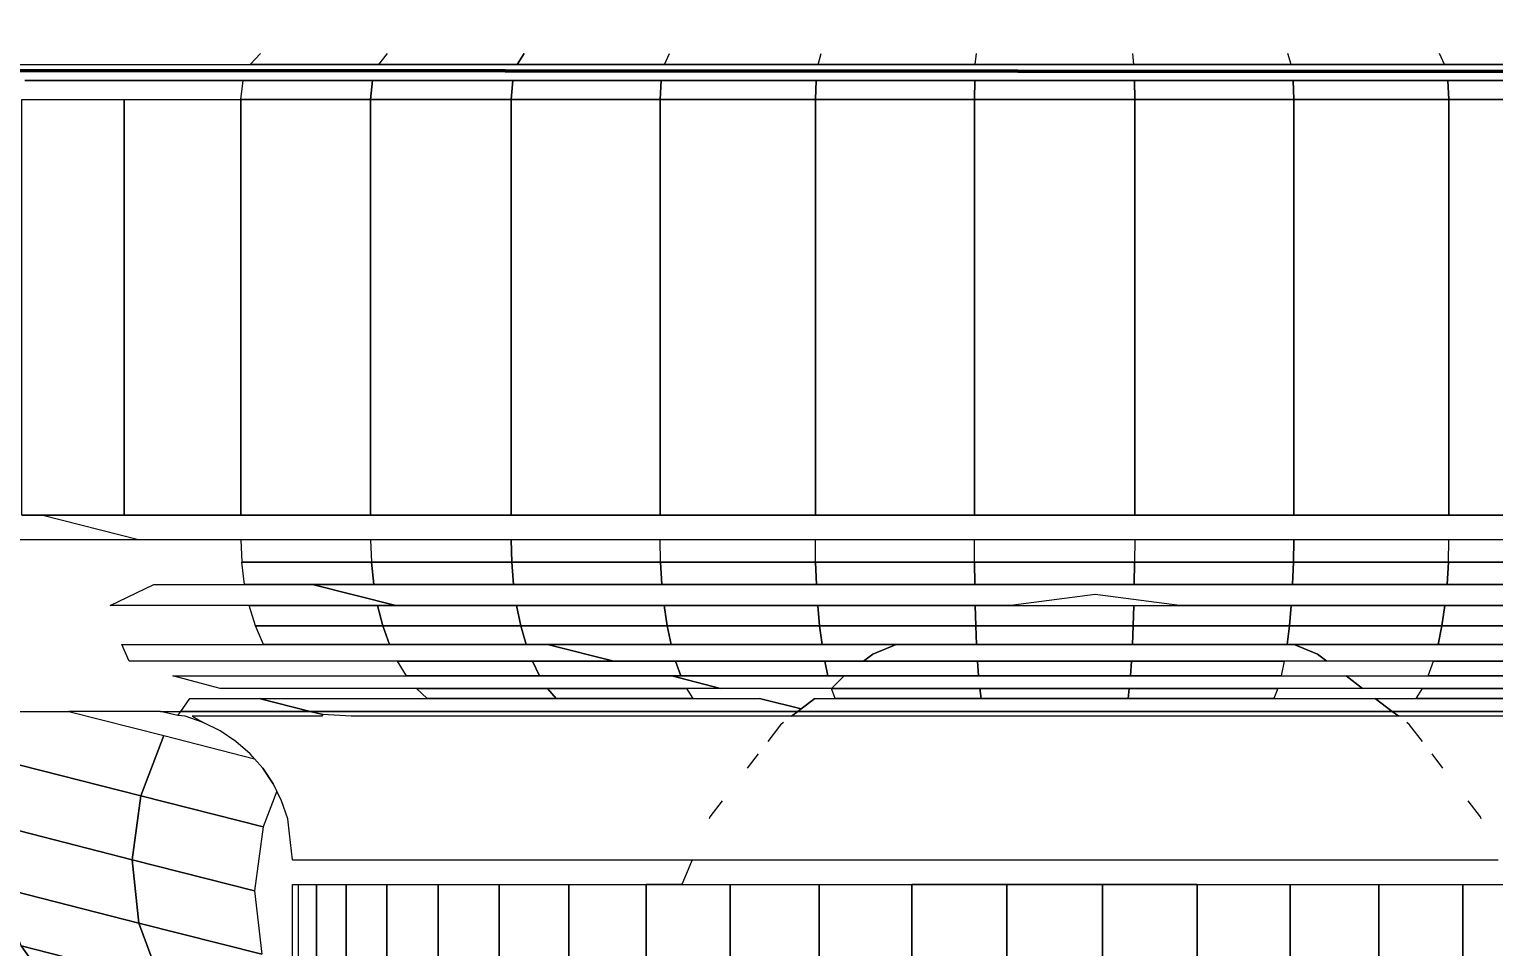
# Model space of a CAD drawing. Header units: centimetres. Extents: x -48696 to 156237, y -5617 to 29024.
# Drawn here: x -20446.181 to -20443.024, y 19746.785 to 19748.763 of the extents above; entities that cross this region are included whole.
import ezdxf

# ---------------------------------------------------------------- set-up
doc = ezdxf.new("R2010")
doc.units = ezdxf.units.CM
doc.layers.add('A0 BV', color=7, linetype='Continuous', plot=False)
doc.layers.add('Moveis', color=1, linetype='Continuous', lineweight=9)
doc.layers.add('Parede Baixa', color=5, linetype='Continuous', lineweight=50)
doc.layers.add('Piso', color=55, linetype='Continuous')
doc.styles.add('Valéria', font='romantic.ttf', dxfattribs={"height": 10})
doc.dimstyles.new('Cota - 50', dxfattribs={"dimtxt": 10, "dimasz": 5, "dimexe": 10, "dimexo": 20, "dimgap": 5, "dimtad": 1, "dimtxsty": 'Valéria', "dimblk": 'DOT', "dimcen": 0, "dimclrd": 12, "dimclre": 12, "dimclrt": 2, "dimazin": 2, "dimtfac": 1, "dimtix": 1, "dimtmove": 0, "dimatfit": 3, "dimldrblk": 'DOT', "dimfxl": 1, "dimarcsym": 0})

# ---------------------------------------------------------------- blocks, each defined once
blk = doc.blocks.new('o')
at = {"layer": 'Moveis'}
for p, q in [((12553.032, 3257.1479), (12553.032, 3251.9879)), ((12553.3786, 3256.3748), (12553.3786, 3255.2505)), ((12552.0706, 3255.3561), (12552.0706, 3255.6539)), ((12552.103, 3255.3628), (12552.103, 3255.6631)), ((12552.982, 3255.3651), (12552.982, 3255.6664)), ((12553.7286, 3255.393), (12553.7286, 3255.4852)), ((12553.6786, 3255.393), (12553.6786, 3255.4645)), ((12553.5917, 3255.4285), (12553.5594, 3255.4037)), ((12553.5957, 3255.4302), (12553.5917, 3255.4285)), ((12553.6786, 3255.2236), (12553.6786, 3255.393)), ((12553.7286, 3255.2236), (12553.7286, 3255.393)), ((12552.0706, 3255.0458), (12552.0706, 3255.3561)), ((12552.103, 3255.0499), (12552.103, 3255.3628)), ((12552.982, 3255.0513), (12552.982, 3255.3651)), ((12553.4932, 3255.3529), (12553.4644, 3255.3308)), ((12553.4391, 3255.3114), (12553.4055, 3255.2856)), ((12553.3885, 3255.2635), (12553.3786, 3255.2505)), ((12553.4055, 3255.2856), (12553.4009, 3255.2796)), ((12553.3786, 3255.2505), (12553.3522, 3255.2162)), ((12553.3786, 3255.2505), (12553.3786, 3254.0492)), ((12553.6786, 3255.0438), (12553.6786, 3255.2236)), ((12553.7286, 3255.0438), (12553.7286, 3255.2236)), ((12553.3321, 3255.19), (12553.3069, 3255.1572)), ((12553.2771, 3255.1182), (12553.2626, 3255.0994)), ((12553.2626, 3255.0994), (12553.243, 3255.052)), ((12552.0706, 3254.728), (12552.0706, 3255.0458)), ((12552.103, 3254.7294), (12552.103, 3255.0499)), ((12552.982, 3254.7299), (12552.982, 3255.0513)), ((12553.6786, 3254.8564), (12553.6786, 3255.0438)), ((12553.7286, 3254.8564), (12553.7286, 3255.0438)), ((12553.6786, 3254.6646), (12553.6786, 3254.8564)), ((12553.7286, 3254.8564), (12553.7286, 3254.6646)), ((12553.1646, 3254.8205), (12553.1422, 3254.6499)), ((12552.103, 3254.4064), (12552.103, 3254.7294)), ((12552.982, 3254.4059), (12552.982, 3254.7299)), ((12553.032, 3254.7299), (12553.0772, 3254.7297)), ((12552.0706, 3254.4077), (12552.0706, 3254.728)), ((12553.1422, 3254.6499), (12553.1646, 3254.4792)), ((12553.6786, 3254.4712), (12553.6786, 3254.6646)), ((12553.7286, 3254.6646), (12553.7286, 3254.4712)), ((12553.6786, 3254.2793), (12553.6786, 3254.4712)), ((12553.7286, 3254.4712), (12553.7286, 3254.2793)), ((12552.0706, 3254.0899), (12552.0706, 3254.4077)), ((12552.103, 3254.0859), (12552.103, 3254.4064)), ((12552.982, 3254.0844), (12552.982, 3254.4059)), ((12553.6786, 3254.092), (12553.6786, 3254.2793)), ((12553.7286, 3254.092), (12553.7286, 3254.2793)), ((12553.243, 3254.2477), (12553.2626, 3254.2003)), ((12553.2626, 3254.2003), (12553.2771, 3254.1815)), ((12553.3069, 3254.1425), (12553.3321, 3254.1169)), ((12553.3321, 3254.1169), (12553.3321, 3253.8928)), ((12552.0706, 3253.7797), (12552.0706, 3254.0899)), ((12552.103, 3253.773), (12552.103, 3254.0859)), ((12552.982, 3253.7706), (12552.982, 3254.0844)), ((12553.3522, 3254.0836), (12553.3737, 3254.0556)), ((12553.6786, 3253.9122), (12553.6786, 3254.092)), ((12553.7286, 3253.9122), (12553.7286, 3254.092)), ((12553.3737, 3254.0556), (12553.3535, 3253.9767)), ((12553.3737, 3254.0556), (12553.3786, 3254.0492)), ((12553.3786, 3254.0492), (12553.3885, 3254.0362)), ((12553.3786, 3254.0492), (12553.3786, 3253.0635)), ((12553.4009, 3254.0201), (12553.4055, 3254.0141)), ((12553.4055, 3254.0141), (12553.4391, 3253.9883)), ((12553.3535, 3253.9767), (12553.3522, 3253.9714)), ((12553.4644, 3253.9689), (12553.4932, 3253.9468)), ((12553.6786, 3253.8352), (12553.6786, 3253.9122)), ((12553.7286, 3253.8145), (12553.7286, 3253.9122)), ((12553.3321, 3253.8928), (12553.3069, 3253.7941)), ((12553.5594, 3253.896), (12553.5917, 3253.8712)), ((12553.5917, 3253.8712), (12553.5957, 3253.8695)), ((12553.6786, 3253.8352), (12553.6979, 3253.8272)), ((12553.6786, 3253.7515), (12553.6786, 3253.8352)), ((12553.6979, 3253.8272), (12553.7286, 3253.8145)), ((12553.7286, 3253.8145), (12553.7286, 3253.7615)), ((12552.0706, 3253.4819), (12552.0706, 3253.7797)), ((12552.103, 3253.4726), (12552.103, 3253.773)), ((12552.982, 3253.4694), (12552.982, 3253.7706)), ((12553.7286, 3253.7615), (12553.7286, 3253.7427)), ((12553.6786, 3253.7427), (12553.6786, 3253.7515)), ((12553.6786, 3253.6093), (12553.6786, 3253.7427)), ((12553.7286, 3253.5896), (12553.7286, 3253.7427)), ((12553.243, 3253.5433), (12553.2771, 3253.6769)), ((12553.6786, 3253.5862), (12553.6786, 3253.6093)), ((12553.6786, 3253.4453), (12553.6786, 3253.5862)), ((12553.7286, 3253.5862), (12553.7286, 3253.5896)), ((12553.7286, 3253.4453), (12553.7286, 3253.5862)), ((12552.0706, 3253.2012), (12552.0706, 3253.4819)), ((12552.103, 3253.1895), (12552.103, 3253.4726)), ((12552.982, 3253.1854), (12552.982, 3253.4694)), ((12553.6786, 3253.4119), (12553.6786, 3253.4453)), ((12553.7286, 3253.424), (12553.7286, 3253.4453)), ((12553.6786, 3253.322), (12553.6786, 3253.4119)), ((12553.7286, 3253.3943), (12553.7286, 3253.424)), ((12553.7286, 3253.322), (12553.7286, 3253.3943)), ((12553.6786, 3253.2281), (12553.6786, 3253.322)), ((12553.7286, 3253.2184), (12553.7286, 3253.322)), ((12553.1217, 3253.0679), (12553.1646, 3253.2362)), ((12553.6786, 3253.2184), (12553.6786, 3253.2281)), ((12552.0706, 3252.942), (12552.0706, 3253.2012)), ((12553.6786, 3253.1918), (12553.6786, 3253.2184)), ((12553.6786, 3253.136), (12553.6786, 3253.1918)), ((12553.7286, 3253.1853), (12553.7286, 3253.2184)), ((12552.103, 3252.9282), (12552.103, 3253.1895)), ((12552.982, 3252.9233), (12552.982, 3253.1854)), ((12553.7286, 3253.136), (12553.7286, 3253.1853)), ((12553.6786, 3253.0763), (12553.6786, 3253.136)), ((12553.7286, 3253.0763), (12553.7286, 3253.136)), ((12553.6786, 3253.04), (12553.6786, 3253.0763)), ((12553.7286, 3253.04), (12553.7286, 3253.0763)), ((12553.3786, 3252.8016), (12553.3786, 3253.0635)), ((12553.5957, 3253.0179), (12553.5594, 3253.0056)), ((12553.6259, 3253.0215), (12553.5957, 3253.0179)), ((12553.6786, 3253.0279), (12553.6259, 3253.0215)), ((12553.6786, 3253.0279), (12553.6786, 3253.04)), ((12553.7286, 3253.0279), (12553.7286, 3253.04)), ((12553.761, 3253.0279), (12553.7286, 3253.0279)), ((12553.8855, 3253.0279), (12553.761, 3253.0279)), ((12553.525, 3252.9886), (12553.4932, 3252.9673)), ((12553.54, 3252.996), (12553.525, 3252.9886)), ((12553.5594, 3253.0056), (12553.54, 3252.996)), ((12552.0489, 3252.9627), (12552.0706, 3252.942)), ((12553.4932, 3252.9673), (12553.4743, 3252.9508)), ((12552.0706, 3252.7085), (12552.0706, 3252.942)), ((12552.103, 3252.6927), (12552.103, 3252.9282)), ((12553.032, 3252.9233), (12553.0772, 3252.9252)), ((12553.4644, 3252.9421), (12553.4391, 3252.9133)), ((12553.4743, 3252.9508), (12553.4644, 3252.9421)), ((12552.982, 3252.6871), (12552.982, 3252.9233)), ((12553.4391, 3252.9133), (12553.4178, 3252.8814)), ((12553.4178, 3252.8814), (12553.4009, 3252.847)), ((12553.4009, 3252.847), (12553.3885, 3252.8107)), ((12553.3885, 3252.8107), (12553.3866, 3252.796)), ((12553.3786, 3252.761), (12553.3786, 3252.8016)), ((12553.3866, 3252.796), (12553.3786, 3252.761)), ((12553.3786, 3252.761), (12553.3786, 3252.5756)), ((12553.032, 3252.7164), (12552.982, 3252.5204)), ((12552.0706, 3252.5044), (12552.0706, 3252.7085)), ((12552.103, 3252.4868), (12552.103, 3252.6927)), ((12552.982, 3252.5204), (12552.982, 3252.6871)), ((12553.2771, 3252.6972), (12553.243, 3252.6824)), ((12553.3786, 3252.4756), (12553.3786, 3252.5756)), ((12552.982, 3252.4806), (12552.982, 3252.5204)), ((12552.0706, 3252.3327), (12552.0706, 3252.5044))]:
    blk.add_line(p, q, dxfattribs=at)
for points, invisible_edges in [([(12552.0706, 3255.0458), (12552.103, 3257.1402), (12552.0706, 3254.728)], 3), ([(12552.0706, 3253.7797), (12552.103, 3257.1402), (12552.0706, 3253.4819)], 3), ([(12552.982, 3255.0513), (12553.032, 3257.1479), (12552.982, 3254.7299)], 3), ([(12552.982, 3254.7299), (12553.032, 3257.1479), (12552.982, 3254.4059)], 3), ([(12552.982, 3254.4059), (12553.032, 3257.1479), (12552.982, 3254.0844)], 3), ([(12552.982, 3254.0844), (12553.032, 3257.1479), (12552.982, 3253.7706)], 3), ([(12552.982, 3255.0513), (12553.032, 3257.1479), (12552.982, 3254.7299)], 3), ([(12552.982, 3254.7299), (12553.032, 3257.1479), (12552.982, 3254.4059)], 3), ([(12552.982, 3254.4059), (12553.032, 3257.1479), (12552.982, 3254.0844)], 3), ([(12552.982, 3254.0844), (12553.032, 3257.1479), (12552.982, 3253.7706)], 3), ([(12552.982, 3255.0513), (12553.032, 3257.1479), (12552.982, 3254.7299)], 3), ([(12552.982, 3254.7299), (12553.032, 3257.1479), (12552.982, 3254.4059)], 3), ([(12552.982, 3254.4059), (12553.032, 3257.1479), (12552.982, 3254.0844)], 3), ([(12552.982, 3254.0844), (12553.032, 3257.1479), (12552.982, 3253.7706)], 3), ([(12552.982, 3255.0513), (12553.032, 3257.1479), (12552.982, 3254.7299)], 3), ([(12552.982, 3254.7299), (12553.032, 3257.1479), (12552.982, 3254.4059)], 3), ([(12552.982, 3254.4059), (12553.032, 3257.1479), (12552.982, 3254.0844)], 3), ([(12552.982, 3254.0844), (12553.032, 3257.1479), (12552.982, 3253.7706)], 3), ([(12552.982, 3255.0513), (12553.032, 3257.1479), (12552.982, 3254.7299)], 3), ([(12552.982, 3254.7299), (12553.032, 3257.1479), (12552.982, 3254.4059)], 3), ([(12552.982, 3254.4059), (12553.032, 3257.1479), (12552.982, 3254.0844)], 3), ([(12552.982, 3254.0844), (12553.032, 3257.1479), (12552.982, 3253.7706)], 3), ([(12553.1217, 3255.0491), (12553.1217, 3257.0554), (12553.1217, 3254.7291)], 3), ([(12553.1217, 3254.7291), (12553.1217, 3257.0554), (12553.1217, 3254.4066)], 3), ([(12553.1217, 3254.4066), (12553.1217, 3257.0554), (12553.1217, 3254.0866)], 3), ([(12553.1217, 3254.0866), (12553.1217, 3257.0554), (12553.1217, 3253.7743)], 3), ([(12553.1217, 3253.7743), (12553.1217, 3257.0554), (12553.1217, 3253.4744)], 3), ([(12553.3786, 3255.2505), (12553.3668, 3256.891), (12553.3756, 3256.8466)], 13), ([(12553.3786, 3255.2505), (12553.3756, 3256.8466), (12553.3786, 3256.8013)], 13), ([(12553.3786, 3255.2505), (12553.3786, 3256.8013), (12553.3786, 3256.3748)], 1), ([(12553.3786, 3256.3748), (12553.3885, 3255.2635), (12553.3786, 3255.2505)], 1), ([(12553.3885, 3255.2635), (12553.3786, 3256.3748), (12553.3885, 3255.316)], 3), ([(12553.3786, 3255.2505), (12553.3522, 3256.0761), (12553.3522, 3256.2927)], 13), ([(12553.3522, 3255.5753), (12553.3522, 3256.0761), (12553.3522, 3255.299)], 3), ([(12553.3522, 3255.299), (12553.3522, 3256.0761), (12553.3522, 3255.2162)], 3), ([(12553.3522, 3255.2162), (12553.3522, 3256.0761), (12553.3786, 3255.2505)], 3), ([(12552.982, 3255.0513), (12552.982, 3255.6664), (12552.982, 3255.9503)], 13), ([(12552.982, 3255.0513), (12552.982, 3255.6664), (12552.982, 3255.9503)], 13), ([(12552.982, 3255.0513), (12552.982, 3255.6664), (12552.982, 3255.9503)], 13), ([(12552.982, 3255.0513), (12552.982, 3255.6664), (12552.982, 3255.9503)], 13), ([(12552.982, 3255.0513), (12552.982, 3255.6664), (12552.982, 3255.9503)], 13), ([(12553.1217, 3255.944), (12553.1217, 3255.3615), (12553.1217, 3255.6614)], 1), ([(12553.1217, 3255.3615), (12553.1217, 3255.944), (12553.1217, 3255.0491)], 3), ([(12552.0706, 3255.9346), (12552.0706, 3255.3561), (12552.0706, 3255.6539)], 1), ([(12552.0706, 3255.3561), (12552.0706, 3255.9346), (12552.0706, 3255.0458)], 3), ([(12553.243, 3255.052), (12553.243, 3255.6359), (12553.243, 3255.9119)], 13), ([(12553.243, 3255.052), (12553.243, 3255.9119), (12553.2626, 3255.0994)], 3), ([(12553.3069, 3255.8777), (12553.3069, 3255.3232), (12553.3069, 3255.6087)], 1), ([(12553.3069, 3255.3232), (12553.3069, 3255.8777), (12553.3069, 3255.1572)], 3), ([(12553.3069, 3255.1572), (12553.3069, 3255.8777), (12553.3321, 3255.19)], 3), ([(12553.3321, 3255.19), (12553.3069, 3255.8777), (12553.3321, 3255.3116)], 3), ([(12553.3321, 3255.3116), (12553.3069, 3255.8777), (12553.3321, 3255.5926)], 3), ([(12553.3885, 3255.316), (12553.3885, 3255.6879), (12553.3885, 3255.5094)], 1), ([(12552.0489, 3255.346), (12552.0706, 3255.6539), (12552.0706, 3255.3561)], 1), ([(12552.1413, 3255.6664), (12552.103, 3255.3628), (12552.103, 3255.6631)], 1), ([(12552.103, 3255.3628), (12552.1413, 3255.6664), (12552.1413, 3255.3651)], 1), ([(12552.103, 3255.3628), (12552.103, 3253.1895), (12552.103, 3255.6631)], 3), ([(12552.982, 3255.6664), (12552.1413, 3255.3651), (12552.1413, 3255.6664)], 1), ([(12552.1413, 3255.3651), (12552.982, 3255.6664), (12552.982, 3255.3651)], 1), ([(12552.982, 3255.6664), (12552.982, 3255.0513), (12552.982, 3255.3651)], 1), ([(12552.982, 3255.6664), (12552.982, 3255.0513), (12552.982, 3255.3651)], 1), ([(12552.982, 3255.6664), (12552.982, 3255.0513), (12552.982, 3255.3651)], 1), ([(12552.982, 3255.6664), (12552.982, 3255.0513), (12552.982, 3255.3651)], 1), ([(12552.982, 3255.6664), (12552.982, 3255.0513), (12552.982, 3255.3651)], 1), ([(12553.032, 3255.3651), (12553.0772, 3255.6651), (12553.0772, 3255.3642)], 1), ([(12553.1217, 3255.6614), (12553.0772, 3255.3642), (12553.0772, 3255.6651)], 1), ([(12553.0772, 3255.3642), (12553.1217, 3255.6614), (12553.1217, 3255.3615)], 1), ([(12553.1646, 3255.357), (12553.1422, 3254.6499), (12553.1646, 3255.6552)], 3), ([(12553.2053, 3255.6466), (12553.1646, 3255.357), (12553.1646, 3255.6552)], 1), ([(12553.1646, 3255.357), (12553.2053, 3255.6466), (12553.2053, 3255.3508)], 1), ([(12553.243, 3255.6359), (12553.2053, 3255.3508), (12553.2053, 3255.6466)], 1), ([(12553.2053, 3255.3508), (12553.243, 3255.6359), (12553.243, 3255.343)], 1), ([(12553.243, 3255.6359), (12553.243, 3255.052), (12553.243, 3255.343)], 1), ([(12553.2771, 3255.3338), (12553.2626, 3255.0994), (12553.2771, 3255.6232)], 3), ([(12553.3069, 3255.6087), (12553.2771, 3255.3338), (12553.2771, 3255.6232)], 1), ([(12553.2771, 3255.3338), (12553.3069, 3255.6087), (12553.3069, 3255.3232)], 1), ([(12553.3522, 3255.5753), (12553.3321, 3255.3116), (12553.3321, 3255.5926)], 1), ([(12553.3321, 3255.3116), (12553.3522, 3255.5753), (12553.3522, 3255.299)], 1), ([(12554.8486, 3255.393), (12553.7286, 3255.4852), (12553.7286, 3255.5495)], 13), ([(12554.8486, 3255.393), (12553.7286, 3255.5495), (12554.8486, 3255.5495)], 1), ([(12553.7286, 3255.4852), (12554.8486, 3255.393), (12553.7286, 3255.393)], 1), ([(12554.8486, 3255.393), (12553.7286, 3255.2236), (12553.7286, 3255.393)], 1), ([(12553.7286, 3255.2236), (12554.8486, 3255.393), (12554.8486, 3255.2236)], 1), ([(12552.0489, 3255.0397), (12552.0706, 3255.3561), (12552.0706, 3255.0458)], 1), ([(12552.1413, 3255.3651), (12552.103, 3255.0499), (12552.103, 3255.3628)], 1), ([(12552.103, 3255.0499), (12552.1413, 3255.3651), (12552.1413, 3255.0513)], 1), ([(12552.103, 3253.1895), (12552.103, 3255.3628), (12552.103, 3253.4726)], 3), ([(12552.103, 3253.4726), (12552.103, 3255.3628), (12552.103, 3255.0499)], 13), ([(12552.982, 3255.3651), (12552.1413, 3255.0513), (12552.1413, 3255.3651)], 1), ([(12552.1413, 3255.0513), (12552.982, 3255.3651), (12552.982, 3255.0513)], 1), ([(12553.032, 3255.0513), (12553.0772, 3255.3642), (12553.0772, 3255.0508)], 1), ([(12553.1217, 3255.3615), (12553.0772, 3255.0508), (12553.0772, 3255.3642)], 1), ([(12553.0772, 3255.0508), (12553.1217, 3255.3615), (12553.1217, 3255.0491)], 1), ([(12553.1422, 3254.6499), (12553.1646, 3255.357), (12553.1646, 3254.8205)], 3), ([(12553.2053, 3255.3508), (12553.1646, 3255.0464), (12553.1646, 3255.357)], 1), ([(12553.1646, 3254.8205), (12553.1646, 3255.357), (12553.1646, 3255.0464)], 1), ([(12553.1646, 3255.0464), (12553.2053, 3255.3508), (12553.2053, 3255.0426)], 1), ([(12553.243, 3255.343), (12553.2053, 3255.0426), (12553.2053, 3255.3508)], 1), ([(12553.2053, 3255.0426), (12553.243, 3255.343), (12553.243, 3255.0379)], 3), ([(12553.243, 3255.0379), (12553.243, 3255.343), (12553.243, 3255.052)], 1), ([(12553.2626, 3255.0994), (12553.2771, 3255.3338), (12553.2771, 3255.1182)], 1), ([(12553.3885, 3255.2635), (12553.3786, 3254.0492), (12553.3786, 3255.2505)], 1), ([(12553.3885, 3255.1109), (12553.3885, 3254.4575), (12553.3885, 3255.2635)], 3), ([(12553.3786, 3255.2505), (12553.3522, 3255.0112), (12553.3522, 3255.2162)], 1), ([(12553.3522, 3255.0112), (12553.3786, 3255.2505), (12553.3522, 3254.7164)], 3), ([(12553.3522, 3254.7164), (12553.3786, 3255.2505), (12553.3522, 3254.4193)], 3), ([(12553.3737, 3254.0556), (12553.3786, 3255.2505), (12553.3786, 3254.0492)], 1), ([(12554.8486, 3255.2236), (12553.7286, 3255.0438), (12553.7286, 3255.2236)], 1), ([(12553.7286, 3255.0438), (12554.8486, 3255.2236), (12554.8486, 3255.0438)], 1), ([(12553.3321, 3255.19), (12553.3069, 3255.0259), (12553.3069, 3255.1572)], 1), ([(12553.3069, 3255.0259), (12553.3321, 3255.19), (12553.3069, 3254.7214)], 3), ([(12553.3069, 3254.7214), (12553.3321, 3255.19), (12553.3069, 3254.4144)], 3), ([(12553.3069, 3254.4144), (12553.3321, 3255.19), (12553.3069, 3254.1425)], 3), ([(12553.3069, 3254.1425), (12553.3321, 3255.19), (12553.3321, 3254.1169)], 3), ([(12553.3321, 3254.1169), (12553.3321, 3255.19), (12553.3321, 3254.4168)], 3), ([(12553.3321, 3254.4168), (12553.3321, 3255.19), (12553.3321, 3255.0189)], 13), ([(12553.2626, 3254.2003), (12553.2626, 3255.0994), (12553.2771, 3255.1182)], 13), ([(12553.2771, 3254.4123), (12553.2771, 3255.1182), (12553.2771, 3254.7235)], 3), ([(12553.2771, 3254.7235), (12553.2771, 3255.1182), (12553.2771, 3255.0323)], 1), ([(12553.2626, 3255.0994), (12553.243, 3255.0379), (12553.243, 3255.052)], 1), ([(12553.243, 3255.0379), (12553.2626, 3255.0994), (12553.243, 3254.7254)], 3), ([(12553.243, 3254.7254), (12553.2626, 3255.0994), (12553.243, 3254.4104)], 3), ([(12553.3885, 3254.4575), (12553.3885, 3255.1109), (12553.3885, 3254.8971)], 13), ([(12552.0489, 3254.726), (12552.0706, 3255.0458), (12552.0706, 3254.728)], 1), ([(12552.1413, 3255.0513), (12552.103, 3254.7294), (12552.103, 3255.0499)], 1), ([(12552.103, 3254.7294), (12552.1413, 3255.0513), (12552.1413, 3254.7299)], 1), ([(12552.103, 3253.4726), (12552.103, 3255.0499), (12552.103, 3254.7294)], 13), ([(12552.982, 3255.0513), (12552.1413, 3254.7299), (12552.1413, 3255.0513)], 1), ([(12552.1413, 3254.7299), (12552.982, 3255.0513), (12552.982, 3254.7299)], 1), ([(12553.0772, 3254.7297), (12553.032, 3255.0513), (12553.0772, 3255.0508)], 1), ([(12553.1217, 3255.0491), (12553.0772, 3254.7297), (12553.0772, 3255.0508)], 1), ([(12553.0772, 3254.7297), (12553.1217, 3255.0491), (12553.1217, 3254.7291)], 1), ([(12553.2053, 3254.727), (12553.1646, 3254.8205), (12553.1646, 3255.0464)], 13), ([(12553.2053, 3254.727), (12553.1646, 3255.0464), (12553.2053, 3255.0426)], 1), ([(12553.243, 3255.0379), (12553.2053, 3254.727), (12553.2053, 3255.0426)], 1), ([(12553.2053, 3254.727), (12553.243, 3255.0379), (12553.243, 3254.7254)], 1), ([(12553.3069, 3255.0259), (12553.2771, 3254.7235), (12553.2771, 3255.0323)], 1), ([(12553.2771, 3254.7235), (12553.3069, 3255.0259), (12553.3069, 3254.7214)], 1), ([(12554.8486, 3255.0438), (12553.7286, 3254.8564), (12553.7286, 3255.0438)], 1), ([(12553.7286, 3254.8564), (12554.8486, 3255.0438), (12554.8486, 3255.0304)], 13), ([(12553.7286, 3254.8564), (12554.8486, 3255.0304), (12554.8486, 3254.8564)], 1), ([(12553.3522, 3255.0112), (12553.3321, 3254.719), (12553.3321, 3255.0189)], 1), ([(12553.3321, 3254.4168), (12553.3321, 3255.0189), (12553.3321, 3254.719)], 1), ([(12553.3321, 3254.719), (12553.3522, 3255.0112), (12553.3522, 3254.7164)], 1), ([(12553.3885, 3254.4575), (12553.3885, 3254.8971), (12553.3885, 3254.6782)], 1), ([(12554.8486, 3254.8564), (12553.7286, 3254.6646), (12553.7286, 3254.8564)], 1), ([(12553.7286, 3254.6646), (12554.8486, 3254.8564), (12554.8486, 3254.6646)], 1), ([(12553.1646, 3254.8205), (12553.2053, 3254.727), (12553.1646, 3254.7282)], 1), ([(12552.1413, 3254.7299), (12552.103, 3254.4064), (12552.103, 3254.7294)], 1), ([(12552.103, 3254.4064), (12552.1413, 3254.7299), (12552.1413, 3254.4059)], 1), ([(12552.103, 3253.4726), (12552.103, 3254.7294), (12552.103, 3254.4064)], 13), ([(12552.982, 3254.7299), (12552.1413, 3254.4059), (12552.1413, 3254.7299)], 1), ([(12552.1413, 3254.4059), (12552.982, 3254.7299), (12552.982, 3254.4059)], 1), ([(12553.032, 3254.4059), (12553.0772, 3254.7297), (12553.0772, 3254.4061)], 1), ([(12553.1217, 3254.7291), (12553.0772, 3254.4061), (12553.0772, 3254.7297)], 1), ([(12553.0772, 3254.4061), (12553.1217, 3254.7291), (12553.1217, 3254.4066)], 1), ([(12552.0489, 3254.4098), (12552.0706, 3254.728), (12552.0706, 3254.4077)], 1), ([(12552.0706, 3254.728), (12552.0706, 3254.0899), (12552.0706, 3254.4077)], 1), ([(12552.0706, 3254.0899), (12552.0706, 3254.728), (12552.0706, 3253.7797)], 3), ([(12553.2053, 3254.727), (12553.1646, 3254.4792), (12553.1646, 3254.7282)], 1), ([(12553.1646, 3254.4792), (12553.2053, 3254.727), (12553.1646, 3254.4075)], 3), ([(12553.1646, 3254.4075), (12553.2053, 3254.727), (12553.2053, 3254.4088)], 1), ([(12553.2053, 3254.727), (12553.243, 3254.4104), (12553.2053, 3254.4088)], 1), ([(12553.243, 3254.4104), (12553.2053, 3254.727), (12553.243, 3254.7254)], 1), ([(12553.2771, 3254.7235), (12553.3069, 3254.4144), (12553.2771, 3254.4123)], 1), ([(12553.3069, 3254.4144), (12553.2771, 3254.7235), (12553.3069, 3254.7214)], 1), ([(12553.3522, 3254.7164), (12553.3321, 3254.4168), (12553.3321, 3254.719)], 1), ([(12553.3321, 3254.4168), (12553.3522, 3254.7164), (12553.3522, 3254.4193)], 1), ([(12553.1646, 3254.0894), (12553.1422, 3254.6499), (12553.1646, 3254.4792)], 13), ([(12554.8486, 3254.6646), (12553.7286, 3254.4712), (12553.7286, 3254.6646)], 1), ([(12553.7286, 3254.4712), (12554.8486, 3254.6646), (12554.8486, 3254.4712)], 1), ([(12553.1646, 3254.0894), (12553.1646, 3254.4792), (12553.1646, 3254.4075)], 1), ([(12554.8486, 3254.4712), (12553.7286, 3254.2793), (12553.7286, 3254.4712)], 1), ([(12553.7286, 3254.2793), (12554.8486, 3254.4712), (12554.8486, 3254.2793)], 1), ([(12553.3786, 3254.0492), (12553.3885, 3254.4575), (12553.3885, 3254.0362)], 3), ([(12553.3885, 3254.0362), (12553.3885, 3254.4575), (12553.3885, 3254.2386)], 1), ([(12552.0489, 3254.096), (12552.0706, 3254.4077), (12552.0706, 3254.0899)], 1), ([(12552.1413, 3254.4059), (12552.103, 3254.0859), (12552.103, 3254.4064)], 1), ([(12552.103, 3253.4726), (12552.103, 3254.4064), (12552.103, 3254.0859)], 13), ([(12552.103, 3254.0859), (12552.1413, 3254.4059), (12552.1413, 3254.0844)], 1), ([(12552.982, 3254.4059), (12552.1413, 3254.0844), (12552.1413, 3254.4059)], 1), ([(12552.1413, 3254.0844), (12552.982, 3254.4059), (12552.982, 3254.0844)], 1), ([(12553.032, 3254.0844), (12553.0772, 3254.4061), (12553.0772, 3254.085)], 1), ([(12553.1217, 3254.4066), (12553.0772, 3254.085), (12553.0772, 3254.4061)], 1), ([(12553.0772, 3254.085), (12553.1217, 3254.4066), (12553.1217, 3254.0866)], 1), ([(12553.2053, 3254.0931), (12553.1646, 3254.4075), (12553.2053, 3254.4088)], 1), ([(12553.1646, 3254.4075), (12553.2053, 3254.0931), (12553.1646, 3254.0894)], 1), ([(12553.243, 3254.4104), (12553.2053, 3254.0931), (12553.2053, 3254.4088)], 1), ([(12553.2053, 3254.0931), (12553.243, 3254.4104), (12553.243, 3254.0979)], 3), ([(12553.243, 3254.0979), (12553.243, 3254.4104), (12553.243, 3254.2477)], 1), ([(12553.243, 3254.4104), (12553.2626, 3254.2003), (12553.243, 3254.2477)], 1), ([(12553.2771, 3254.1815), (12553.2626, 3254.2003), (12553.2771, 3254.4123)], 2), ([(12553.3069, 3254.4144), (12553.2771, 3254.1815), (12553.2771, 3254.4123)], 1), ([(12553.2771, 3254.1815), (12553.3069, 3254.4144), (12553.2771, 3254.1035)], 3), ([(12553.2771, 3254.1035), (12553.3069, 3254.4144), (12553.3069, 3254.1098)], 3), ([(12553.3069, 3254.1098), (12553.3069, 3254.4144), (12553.3069, 3254.1425)], 1), ([(12553.3522, 3254.1245), (12553.3321, 3254.4168), (12553.3522, 3254.4193)], 1), ([(12553.3321, 3254.4168), (12553.3522, 3254.1245), (12553.3321, 3254.1169)], 1), ([(12553.3522, 3254.4193), (12553.3522, 3254.0836), (12553.3522, 3254.1245)], 1), ([(12553.3522, 3254.0836), (12553.3522, 3254.4193), (12553.3737, 3254.0556)], 3), ([(12554.8486, 3254.2793), (12553.7286, 3254.092), (12553.7286, 3254.2793)], 1), ([(12553.7286, 3254.092), (12554.8486, 3254.2793), (12554.8486, 3254.092)], 1), ([(12553.243, 3254.2477), (12553.243, 3253.7927), (12553.243, 3254.0979)], 1), ([(12553.243, 3253.7927), (12553.243, 3254.2477), (12553.2626, 3254.2003)], 13), ([(12553.2771, 3254.1035), (12553.2626, 3254.2003), (12553.2771, 3254.1815)], 1), ([(12553.3321, 3254.1169), (12553.3069, 3254.1098), (12553.3069, 3254.1425)], 1), ([(12553.3069, 3254.1098), (12553.2771, 3253.802), (12553.2771, 3254.1035)], 1), ([(12553.2771, 3253.802), (12553.3069, 3254.1098), (12553.3069, 3253.8125)], 1), ([(12553.3069, 3254.1098), (12553.3321, 3254.1169), (12553.3069, 3253.8125)], 3), ([(12553.3069, 3253.8125), (12553.3321, 3254.1169), (12553.3069, 3253.7941)], 3), ([(12553.3069, 3253.7941), (12553.3321, 3254.1169), (12553.3321, 3253.8928)], 1), ([(12552.0489, 3253.7897), (12552.0706, 3254.0899), (12552.0706, 3253.7797)], 1), ([(12552.1413, 3254.0844), (12552.103, 3253.773), (12552.103, 3254.0859)], 1), ([(12552.103, 3253.4726), (12552.103, 3254.0859), (12552.103, 3253.773)], 1), ([(12552.103, 3253.773), (12552.1413, 3254.0844), (12552.1413, 3253.7706)], 1), ([(12552.982, 3254.0844), (12552.1413, 3253.7706), (12552.1413, 3254.0844)], 1), ([(12552.1413, 3253.7706), (12552.982, 3254.0844), (12552.982, 3253.7706)], 1), ([(12553.032, 3253.7706), (12553.0772, 3254.085), (12553.0772, 3253.7715)], 1), ([(12553.1217, 3254.0866), (12553.0772, 3253.7715), (12553.0772, 3254.085)], 1), ([(12553.0772, 3253.7715), (12553.1217, 3254.0866), (12553.1217, 3253.7743)], 1), ([(12553.2053, 3254.0931), (12553.1646, 3253.7788), (12553.1646, 3254.0894)], 1), ([(12553.1646, 3253.7788), (12553.2053, 3254.0931), (12553.2053, 3253.785)], 1), ([(12553.1646, 3254.0894), (12553.1646, 3253.4806), (12553.1646, 3253.2362)], 13), ([(12553.1646, 3253.4806), (12553.1646, 3254.0894), (12553.1646, 3253.7788)], 1), ([(12553.243, 3254.0979), (12553.2053, 3253.785), (12553.2053, 3254.0931)], 1), ([(12553.2053, 3253.785), (12553.243, 3254.0979), (12553.243, 3253.7927)], 1), ([(12553.2771, 3253.6769), (12553.2771, 3254.1035), (12553.2771, 3253.802)], 1), ([(12554.8486, 3254.092), (12553.7286, 3253.9122), (12553.7286, 3254.092)], 1), ([(12553.7286, 3253.9122), (12554.8486, 3254.092), (12554.8486, 3253.9122)], 1), ([(12553.3786, 3253.0635), (12553.3535, 3253.9767), (12553.3737, 3254.0556)], 13), ([(12553.3786, 3253.0635), (12553.3737, 3254.0556), (12553.3786, 3254.0492)], 1), ([(12553.3786, 3254.0492), (12553.3851, 3253.0892), (12553.3786, 3253.0635)], 1), ([(12553.3851, 3253.0892), (12553.3786, 3254.0492), (12553.3885, 3254.0362)], 13), ([(12553.3851, 3253.0892), (12553.3885, 3254.0362), (12553.3885, 3253.1463)], 3), ([(12553.3885, 3253.4478), (12553.3885, 3254.0362), (12553.3885, 3254.0249)], 13), ([(12553.3885, 3253.4478), (12553.3885, 3254.0249), (12553.3885, 3253.8197)], 13), ([(12553.3535, 3253.9767), (12553.3522, 3253.8367), (12553.3522, 3253.9714)], 1), ([(12553.3522, 3253.8367), (12553.3535, 3253.9767), (12553.3522, 3253.5605)], 3), ([(12553.3522, 3253.5605), (12553.3535, 3253.9767), (12553.3522, 3253.3001)], 3), ([(12554.8486, 3253.9122), (12553.7286, 3253.8145), (12553.7286, 3253.9122)], 1), ([(12553.7286, 3253.8145), (12554.8486, 3253.9122), (12553.7286, 3253.7615)], 3), ([(12553.7286, 3253.7615), (12554.8486, 3253.9122), (12553.7286, 3253.7427)], 3), ([(12553.7286, 3253.7427), (12554.8486, 3253.9122), (12554.8486, 3253.7427)], 1), ([(12553.3321, 3253.8928), (12553.3069, 3253.5271), (12553.3069, 3253.7941)], 1), ([(12553.3069, 3253.5271), (12553.3321, 3253.8928), (12553.3069, 3253.2581)], 3), ([(12553.3321, 3253.0338), (12553.3321, 3253.8928), (12553.3321, 3253.2783)], 3), ([(12553.3321, 3253.2783), (12553.3321, 3253.8928), (12553.3321, 3253.5431)], 3), ([(12553.3321, 3253.5431), (12553.3321, 3253.8928), (12553.3321, 3253.8242)], 1), ([(12553.3069, 3253.5271), (12553.2771, 3253.802), (12553.3069, 3253.8125)], 13), ([(12553.3069, 3253.5271), (12553.3069, 3253.8125), (12553.3069, 3253.7941)], 1), ([(12553.3522, 3253.8367), (12553.3321, 3253.5431), (12553.3321, 3253.8242)], 1), ([(12553.3321, 3253.5431), (12553.3522, 3253.8367), (12553.3522, 3253.5605)], 1), ([(12553.3885, 3253.4478), (12553.3885, 3253.8197), (12553.3885, 3253.6264)], 1), ([(12553.2053, 3253.785), (12553.1646, 3253.4806), (12553.1646, 3253.7788)], 1), ([(12553.1646, 3253.4806), (12553.2053, 3253.785), (12553.2053, 3253.4891)], 1), ([(12553.243, 3253.7927), (12553.2053, 3253.4891), (12553.2053, 3253.785)], 1), ([(12553.2053, 3253.4891), (12553.243, 3253.7927), (12553.243, 3253.5433)], 13), ([(12553.243, 3253.7927), (12553.2771, 3253.6769), (12553.243, 3253.5433)], 1), ([(12553.3069, 3253.5271), (12553.2771, 3253.6769), (12553.2771, 3253.802)], 13), ([(12552.0489, 3253.4957), (12552.0706, 3253.7797), (12552.0706, 3253.4819)], 1), ([(12552.1413, 3253.7706), (12552.103, 3253.4726), (12552.103, 3253.773)], 1), ([(12552.103, 3253.4726), (12552.1413, 3253.7706), (12552.1413, 3253.4694)], 1), ([(12552.1413, 3253.7706), (12552.982, 3253.4694), (12552.1413, 3253.4694)], 1), ([(12552.982, 3253.4694), (12552.1413, 3253.7706), (12552.982, 3253.7706)], 1), ([(12552.982, 3252.5204), (12552.982, 3253.4694), (12552.982, 3253.7706)], 13), ([(12552.982, 3252.5204), (12552.982, 3253.7706), (12553.032, 3252.7164)], 3), ([(12552.982, 3252.5204), (12552.982, 3253.4694), (12552.982, 3253.7706)], 13), ([(12552.982, 3252.5204), (12552.982, 3253.7706), (12553.032, 3252.7164)], 3), ([(12552.982, 3252.5204), (12552.982, 3253.4694), (12552.982, 3253.7706)], 13), ([(12552.982, 3252.5204), (12552.982, 3253.7706), (12553.032, 3252.7164)], 3), ([(12552.982, 3252.5204), (12552.982, 3253.4694), (12552.982, 3253.7706)], 13), ([(12552.982, 3252.5204), (12552.982, 3253.7706), (12553.032, 3252.7164)], 3), ([(12552.982, 3252.5204), (12552.982, 3253.4694), (12552.982, 3253.7706)], 13), ([(12552.982, 3252.5204), (12552.982, 3253.7706), (12553.032, 3252.7164)], 3), ([(12553.032, 3253.4694), (12553.0772, 3253.7715), (12553.0772, 3253.4706)], 1), ([(12553.1217, 3253.4744), (12553.0772, 3253.7715), (12553.1217, 3253.7743)], 1), ([(12553.0772, 3253.7715), (12553.1217, 3253.4744), (12553.0772, 3253.4706)], 1), ([(12554.8486, 3253.7427), (12553.7286, 3253.5896), (12553.7286, 3253.7427)], 1), ([(12553.7286, 3253.5896), (12554.8486, 3253.7427), (12553.7286, 3253.5862)], 3), ([(12553.7286, 3253.5862), (12554.8486, 3253.7427), (12554.8486, 3253.5862)], 1), ([(12553.243, 3253.2238), (12553.243, 3253.5433), (12553.2771, 3253.6769)], 13), ([(12553.243, 3253.2238), (12553.2771, 3253.6769), (12553.2771, 3253.5126)], 13), ([(12553.2771, 3253.6769), (12553.3069, 3253.5271), (12553.2771, 3253.5126)], 1), ([(12553.7286, 3253.5862), (12554.8486, 3253.4453), (12553.7286, 3253.4453)], 1), ([(12554.8486, 3253.4453), (12553.7286, 3253.5862), (12554.8486, 3253.5862)], 1), ([(12553.3522, 3253.3001), (12553.3321, 3253.5431), (12553.3522, 3253.5605)], 1), ([(12553.2053, 3253.4891), (12553.243, 3253.5433), (12553.243, 3253.4999)], 1), ([(12553.243, 3253.5433), (12553.243, 3253.2238), (12553.243, 3253.4999)], 1), ([(12553.3069, 3253.5271), (12553.2771, 3253.2398), (12553.2771, 3253.5126)], 1), ([(12553.2771, 3253.2398), (12553.3069, 3253.5271), (12553.3069, 3253.2581)], 1), ([(12553.3321, 3253.5431), (12553.3522, 3253.3001), (12553.3321, 3253.2783)], 1), ([(12552.0706, 3253.2012), (12552.0489, 3253.4957), (12552.0706, 3253.4819)], 1), ([(12553.2053, 3253.2103), (12553.1646, 3253.4806), (12553.2053, 3253.4891)], 1), ([(12553.243, 3253.2238), (12553.2053, 3253.4891), (12553.243, 3253.4999)], 1), ([(12553.2053, 3253.4891), (12553.243, 3253.2238), (12553.2053, 3253.2103)], 1), ([(12553.2771, 3253.2398), (12553.2771, 3252.988), (12553.2771, 3253.5126)], 2), ([(12552.0706, 3253.4819), (12552.0706, 3252.942), (12552.0706, 3253.2012)], 1), ([(12552.0706, 3252.5044), (12552.0706, 3253.4819), (12552.0706, 3252.3327)], 3), ([(12552.0706, 3252.3327), (12552.0706, 3253.4819), (12552.0706, 3252.1963)], 3), ([(12552.0706, 3252.1963), (12552.0706, 3253.4819), (12552.0706, 3252.0974)], 3), ([(12552.0706, 3252.0974), (12552.0706, 3253.4819), (12552.0706, 3252.0373)], 3), ([(12552.0706, 3252.0172), (12552.0706, 3253.4819), (12552.103, 3251.9955)], 3), ([(12552.103, 3253.4726), (12552.1413, 3253.1854), (12552.103, 3253.1895)], 1), ([(12552.1413, 3253.1854), (12552.103, 3253.4726), (12552.1413, 3253.4694)], 1), ([(12552.1413, 3253.4694), (12552.982, 3253.1854), (12552.1413, 3253.1854)], 1), ([(12552.982, 3253.1854), (12552.1413, 3253.4694), (12552.982, 3253.4694)], 1), ([(12552.982, 3253.4694), (12552.982, 3252.9233), (12552.982, 3253.1854)], 1), ([(12552.982, 3253.4694), (12552.982, 3252.9233), (12552.982, 3253.1854)], 1), ([(12552.982, 3253.4694), (12552.982, 3252.9233), (12552.982, 3253.1854)], 1), ([(12552.982, 3253.4694), (12552.982, 3252.9233), (12552.982, 3253.1854)], 1), ([(12552.982, 3253.4694), (12552.982, 3252.9233), (12552.982, 3253.1854)], 1), ([(12553.0772, 3253.187), (12553.032, 3253.4694), (12553.0772, 3253.4706)], 1), ([(12553.1217, 3253.1918), (12553.0772, 3253.4706), (12553.1217, 3253.4744)], 1), ([(12553.0772, 3253.4706), (12553.1217, 3253.1918), (12553.0772, 3253.187)], 1), ([(12553.1646, 3253.2362), (12553.1217, 3253.1918), (12553.1217, 3253.4744)], 13), ([(12553.2053, 3253.2103), (12553.1646, 3253.2362), (12553.1646, 3253.4806)], 13), ([(12553.3885, 3253.1463), (12553.3885, 3253.4478), (12553.3885, 3253.287)], 1), ([(12554.8486, 3253.4453), (12553.7286, 3253.424), (12553.7286, 3253.4453)], 1), ([(12553.7286, 3253.424), (12554.8486, 3253.4453), (12553.7286, 3253.3943)], 3), ([(12553.7286, 3253.3943), (12554.8486, 3253.4453), (12553.7286, 3253.322)], 3), ([(12553.7286, 3253.322), (12554.8486, 3253.4453), (12554.8486, 3253.322)], 1), ([(12553.7286, 3253.322), (12554.8486, 3253.2184), (12553.7286, 3253.2184)], 1), ([(12554.8486, 3253.2184), (12553.7286, 3253.322), (12554.8486, 3253.322)], 1), ([(12553.3522, 3253.3001), (12553.3522, 3252.9601), (12553.3522, 3253.0597)], 1), ([(12553.3522, 3252.9601), (12553.3522, 3253.3001), (12553.3786, 3253.0635)], 3), ([(12553.3069, 3253.2581), (12553.3069, 3252.786), (12553.3069, 3253.0097)], 1), ([(12553.3069, 3252.786), (12553.3069, 3253.2581), (12553.3218, 3252.8409)], 3), ([(12553.1217, 3252.7474), (12553.1217, 3253.0679), (12553.1646, 3253.2362)], 13), ([(12553.1217, 3252.7474), (12553.1646, 3253.2362), (12553.1646, 3253.1996)], 13), ([(12553.1217, 3253.1918), (12553.1646, 3253.2362), (12553.1217, 3253.0679)], 1), ([(12553.1646, 3253.2362), (12553.2053, 3253.2103), (12553.1646, 3253.1996)], 1), ([(12553.243, 3253.2238), (12553.2053, 3252.9529), (12553.2053, 3253.2103)], 1), ([(12553.2053, 3252.9529), (12553.243, 3253.2238), (12553.243, 3252.969)], 1), ([(12553.243, 3253.2238), (12553.243, 3252.7393), (12553.243, 3252.969)], 1), ([(12553.243, 3252.7393), (12553.243, 3253.2238), (12553.243, 3252.6824)], 3), ([(12553.243, 3252.6824), (12553.243, 3253.2238), (12553.2771, 3252.6972)], 3), ([(12552.0706, 3252.942), (12552.0489, 3253.2186), (12552.0706, 3253.2012)], 1), ([(12553.1217, 3253.1918), (12553.0772, 3252.9252), (12553.0772, 3253.187)], 1), ([(12553.0772, 3252.9252), (12553.1217, 3253.1918), (12553.1217, 3253.0679)], 13), ([(12553.2053, 3253.2103), (12553.1646, 3252.9401), (12553.1646, 3253.1996)], 1), ([(12553.1646, 3252.9401), (12553.2053, 3253.2103), (12553.2053, 3252.9529)], 1), ([(12553.1646, 3252.7064), (12553.1646, 3253.1996), (12553.1646, 3252.9401)], 1), ([(12554.8486, 3253.2184), (12553.7286, 3253.1853), (12553.7286, 3253.2184)], 1), ([(12553.7286, 3253.1853), (12554.8486, 3253.2184), (12553.7286, 3253.136)], 3), ([(12553.7286, 3253.136), (12554.8486, 3253.2184), (12554.8486, 3253.136)], 1), ([(12552.1413, 3253.1854), (12552.103, 3252.9282), (12552.103, 3253.1895)], 1), ([(12552.103, 3252.6927), (12552.103, 3253.1895), (12552.103, 3252.9282)], 1), ([(12552.103, 3252.9282), (12552.1413, 3253.1854), (12552.1413, 3252.9233)], 1), ([(12552.982, 3253.1854), (12552.1413, 3252.9233), (12552.1413, 3253.1854)], 1), ([(12552.1413, 3252.9233), (12552.982, 3253.1854), (12552.982, 3252.9233)], 1), ([(12553.0772, 3252.9252), (12553.032, 3253.1854), (12553.0772, 3253.187)], 1), ([(12553.7286, 3253.136), (12554.8486, 3253.0763), (12553.7286, 3253.0763)], 1), ([(12554.8486, 3253.0763), (12553.7286, 3253.136), (12554.8486, 3253.136)], 1), ([(12553.3851, 3253.0892), (12553.3786, 3252.8016), (12553.3786, 3253.0635)], 1), ([(12553.3786, 3252.8016), (12553.3851, 3253.0892), (12553.3866, 3252.796)], 3), ([(12553.3866, 3252.796), (12553.3851, 3253.0892), (12553.3885, 3253.0868)], 13), ([(12553.3866, 3252.796), (12553.3885, 3253.0868), (12553.3885, 3252.8107)], 3), ([(12553.3885, 3252.8107), (12553.3885, 3253.0868), (12553.3885, 3253.0281)], 13), ([(12554.8486, 3253.0763), (12553.7286, 3253.04), (12553.7286, 3253.0763)], 1), ([(12553.7286, 3253.04), (12554.8486, 3253.0763), (12553.7641, 3253.04)], 3), ([(12553.7641, 3253.04), (12554.8486, 3253.0763), (12553.8886, 3253.04)], 3), ([(12553.0772, 3252.9252), (12553.1217, 3253.0679), (12553.1217, 3252.9308)], 1), ([(12553.1217, 3253.0679), (12553.1217, 3252.7474), (12553.1217, 3252.9308)], 1), ([(12553.3786, 3253.0635), (12553.3522, 3252.8431), (12553.3522, 3252.9601)], 1), ([(12553.3522, 3252.8431), (12553.3786, 3253.0635), (12553.3522, 3252.8199)], 3), ([(12553.3522, 3252.8199), (12553.3786, 3253.0635), (12553.3786, 3252.8016)], 1), ([(12553.3321, 3252.8815), (12553.3218, 3252.8409), (12553.3321, 3253.0338)], 2), ([(12553.3885, 3252.9341), (12553.3885, 3252.8659), (12553.3885, 3253.0281)], 2), ([(12553.2771, 3252.6972), (12553.2771, 3252.988), (12553.2771, 3252.7611)], 1), ([(12553.5492, 3252.7209), (12553.4932, 3252.9673), (12553.525, 3252.9886)], 13), ([(12553.5492, 3252.7209), (12553.525, 3252.9886), (12553.54, 3252.996)], 13), ([(12553.5492, 3252.7209), (12553.54, 3252.996), (12553.6122, 3252.968)], 1), ([(12553.5492, 3252.7209), (12553.4743, 3252.9508), (12553.4932, 3252.9673)], 13), ([(12553.6122, 3252.968), (12553.6783, 3252.7037), (12553.5492, 3252.7209)], 1), ([(12553.6783, 3252.7037), (12553.6122, 3252.968), (12553.7415, 3252.9511)], 1), ([(12553.8063, 3252.7173), (12553.7415, 3252.9511), (12553.8696, 3252.9656)], 1), ([(12553.8696, 3252.9656), (12553.9242, 3252.7608), (12553.8063, 3252.7173)], 1), ([(12552.0706, 3252.5044), (12552.0706, 3252.7085), (12552.0706, 3252.942)], 12), ([(12553.4743, 3252.9508), (12553.5492, 3252.7209), (12553.4276, 3252.7677)], 1), ([(12553.7415, 3252.9511), (12553.8063, 3252.7173), (12553.6783, 3252.7037)], 1), ([(12552.982, 3252.9233), (12552.1413, 3252.6871), (12552.1413, 3252.9233)], 1), ([(12552.1413, 3252.6871), (12552.982, 3252.9233), (12552.982, 3252.6871)], 1), ([(12552.982, 3252.9233), (12552.982, 3252.5204), (12552.982, 3252.6871)], 1), ([(12552.982, 3252.9233), (12552.982, 3252.5204), (12552.982, 3252.6871)], 1), ([(12552.982, 3252.9233), (12552.982, 3252.5204), (12552.982, 3252.6871)], 1), ([(12552.982, 3252.9233), (12552.982, 3252.5204), (12552.982, 3252.6871)], 1), ([(12552.982, 3252.9233), (12552.982, 3252.5204), (12552.982, 3252.6871)], 1), ([(12553.3885, 3252.8107), (12553.3885, 3252.8659), (12553.3885, 3252.8246)], 13), ([(12553.3885, 3252.8107), (12553.3885, 3252.8246), (12553.4009, 3252.847)], 1), ([(12553.1217, 3252.7474), (12553.1646, 3252.7064), (12553.1646, 3252.659)], 1), ([(12553.4276, 3252.7677), (12553.3786, 3252.4756), (12553.3786, 3252.5756)], 1), ([(12553.3786, 3252.4756), (12553.4276, 3252.7677), (12553.4769, 3252.4376)], 3), ([(12553.4769, 3252.4376), (12553.4276, 3252.7677), (12553.5492, 3252.7209)], 1), ([(12553.8523, 3252.479), (12553.8063, 3252.7173), (12553.9242, 3252.7608)], 1), ([(12553.9242, 3252.7608), (12553.9526, 3252.5504), (12553.8523, 3252.479)], 1), ([(12553.5492, 3252.7209), (12553.6061, 3252.4206), (12553.4769, 3252.4376)], 1), ([(12553.6061, 3252.4206), (12553.5492, 3252.7209), (12553.6783, 3252.7037)], 1), ([(12553.7342, 3252.4347), (12553.6783, 3252.7037), (12553.8063, 3252.7173)], 1), ([(12553.8063, 3252.7173), (12553.8523, 3252.479), (12553.7342, 3252.4347)], 1), ([(12552.103, 3251.9955), (12552.103, 3252.6927), (12552.103, 3252.4868)], 13), ([(12552.982, 3252.6871), (12552.1413, 3252.4806), (12552.1413, 3252.6871)], 1), ([(12552.1413, 3252.4806), (12552.982, 3252.6871), (12552.982, 3252.4806)], 3), ([(12552.982, 3252.4806), (12552.982, 3252.6871), (12552.982, 3252.5204)], 1), ([(12553.6783, 3252.7037), (12553.7342, 3252.4347), (12553.6061, 3252.4206)], 1), ([(12553.8227, 3252.0412), (12553.8523, 3252.479), (12553.9526, 3252.5504)], 1), ([(12553.9526, 3252.5504), (12553.9001, 3252.1427), (12553.8227, 3252.0412)], 1)]:
    blk.add_3dface(points, dxfattribs=dict(at, invisible_edges=invisible_edges))
blk = doc.blocks.new('_Dot')
at = {"color": 0, "linetype": 'ByBlock', "lineweight": -2}
blk.add_line((-0.5, 0), (-1, 0), dxfattribs=at)
at = {"color": 0, "linetype": 'ByBlock', "const_width": 0.5}
blk.add_lwpolyline([(-0.25, 0, 1), (0.25, 0, 1)], format="xyb", close=True, dxfattribs=at)
blk = doc.blocks.new('*D1194')
at = {"layer": 'A0 BV', "color": 12, "lineweight": -2, "transparency": 16777216}
for p, q in [((-20598.9, 19728.7635), (-20598.9, 19707.3169)), ((-20358.9, 19728.6235), (-20358.9, 19707.3169)), ((-20593.9, 19717.3169), (-20363.9, 19717.3169))]:
    blk.add_line(p, q, dxfattribs=at)
at = {"layer": 'Defpoints', "color": 0, "transparency": 16777216}
for p in [(-20598.9, 19748.7635), (-20358.9, 19748.6235), (-20358.9, 19717.3169)]:
    blk.add_point(p, dxfattribs=at)
at = {"layer": 'A0 BV', "color": 12, "lineweight": -2, "transparency": 16777216, "xscale": 5, "yscale": 5, "zscale": 5, "rotation": 180}
blk.add_blockref('_Dot', (-20598.9, 19717.3169), dxfattribs=at)
at = {"layer": 'A0 BV', "color": 12, "lineweight": -2, "transparency": 16777216, "xscale": 5, "yscale": 5, "zscale": 5}
blk.add_blockref('_Dot', (-20358.9, 19717.3169), dxfattribs=at)
at = {"layer": 'A0 BV', "color": 2, "transparency": 16777216, "insert": (-20478.9, 19727.4278), "char_height": 10, "attachment_point": 5, "style": 'Valéria'}
blk.add_mtext('240', dxfattribs=at)

msp = doc.modelspace()

# ---------------------------------------------------------------- linework, layer by layer
at = {"layer": 'Parede Baixa'}
msp.add_line((-20598.91573, 19748.7635), (-20358.86933, 19748.62349), dxfattribs=at)
at = {"layer": 'Piso', "invisible_edges": 13}
for points in [[(-20461.97526, 19748.39963), (-20461.97526, 19748.39963), (-20462.06002, 19748.51009), (-20443.02608, 19745.19497)], [(-20461.97526, 19748.39963), (-20461.97526, 19748.39963), (-20462.06002, 19748.51009), (-20443.02608, 19745.19497)], [(-20461.97526, 19748.39963), (-20461.97526, 19748.39963), (-20462.06002, 19748.51009), (-20443.02608, 19745.19497)], [(-20461.97526, 19748.39963), (-20461.97526, 19748.39963), (-20462.06002, 19748.51009), (-20443.02608, 19745.19497)], [(-20461.97526, 19748.39963), (-20461.97526, 19748.39963), (-20462.06002, 19748.51009), (-20443.02608, 19745.19497)], [(-20461.92198, 19748.271), (-20461.92198, 19748.271), (-20461.97526, 19748.39963), (-20443.02608, 19745.19497)], [(-20461.92198, 19748.271), (-20461.92198, 19748.271), (-20461.97526, 19748.39963), (-20443.02608, 19745.19497)], [(-20461.92198, 19748.271), (-20461.92198, 19748.271), (-20461.97526, 19748.39963), (-20443.02608, 19745.19497)], [(-20461.92198, 19748.271), (-20461.92198, 19748.271), (-20461.97526, 19748.39963), (-20443.02608, 19745.19497)], [(-20461.92198, 19748.271), (-20461.92198, 19748.271), (-20461.97526, 19748.39963), (-20443.02608, 19745.19497)], [(-20461.90381, 19748.13297), (-20461.90381, 19748.13297), (-20461.92198, 19748.271), (-20443.02608, 19745.19497)], [(-20461.90381, 19748.13297), (-20461.90381, 19748.13297), (-20461.92198, 19748.271), (-20443.02608, 19745.19497)], [(-20461.90381, 19748.13297), (-20461.90381, 19748.13297), (-20461.92198, 19748.271), (-20443.02608, 19745.19497)], [(-20461.90381, 19748.13297), (-20461.90381, 19748.13297), (-20461.92198, 19748.271), (-20443.02608, 19745.19497)], [(-20461.90381, 19748.13297), (-20461.90381, 19748.13297), (-20461.92198, 19748.271), (-20443.02608, 19745.19497)], [(-20461.90381, 19746.1063), (-20461.90381, 19746.1063), (-20461.90381, 19748.13297), (-20443.02608, 19745.19497)], [(-20461.90381, 19746.1063), (-20461.90381, 19746.1063), (-20461.90381, 19748.13297), (-20443.02608, 19745.19497)], [(-20461.90381, 19746.1063), (-20461.90381, 19746.1063), (-20461.90381, 19748.13297), (-20443.02608, 19745.19497)], [(-20461.90381, 19746.1063), (-20461.90381, 19746.1063), (-20461.90381, 19748.13297), (-20443.02608, 19745.19497)], [(-20461.90381, 19746.1063), (-20461.90381, 19746.1063), (-20461.90381, 19748.13297), (-20443.02608, 19745.19497)]]:
    msp.add_3dface(points, dxfattribs=at)

# ---------------------------------------------------------------- block references
at = {"layer": 'Parede Baixa', "xscale": 1.066666666666667, "yscale": 1.066666666666667, "zscale": 1.066666666666667, "rotation": 270}
msp.add_blockref('o', (-23915.50963, 33137.56318), dxfattribs=at)

# ---------------------------------------------------------------- dimensions: what is measured, and where the dimension line sits
at = {"layer": 'A0 BV'}
dim = msp.add_linear_dim(base=(-20358.9, 19717.3169), p1=(-20598.89995, 19748.76349), p2=(-20358.9, 19748.62351), dimstyle='Cota - 50', dxfattribs=at)
dim.commit()
dim.dimension.update_dxf_attribs({"geometry": '*D1194', "text_midpoint": (-20478.89997, 19727.42785)})

doc.saveas('drawing.dxf')
